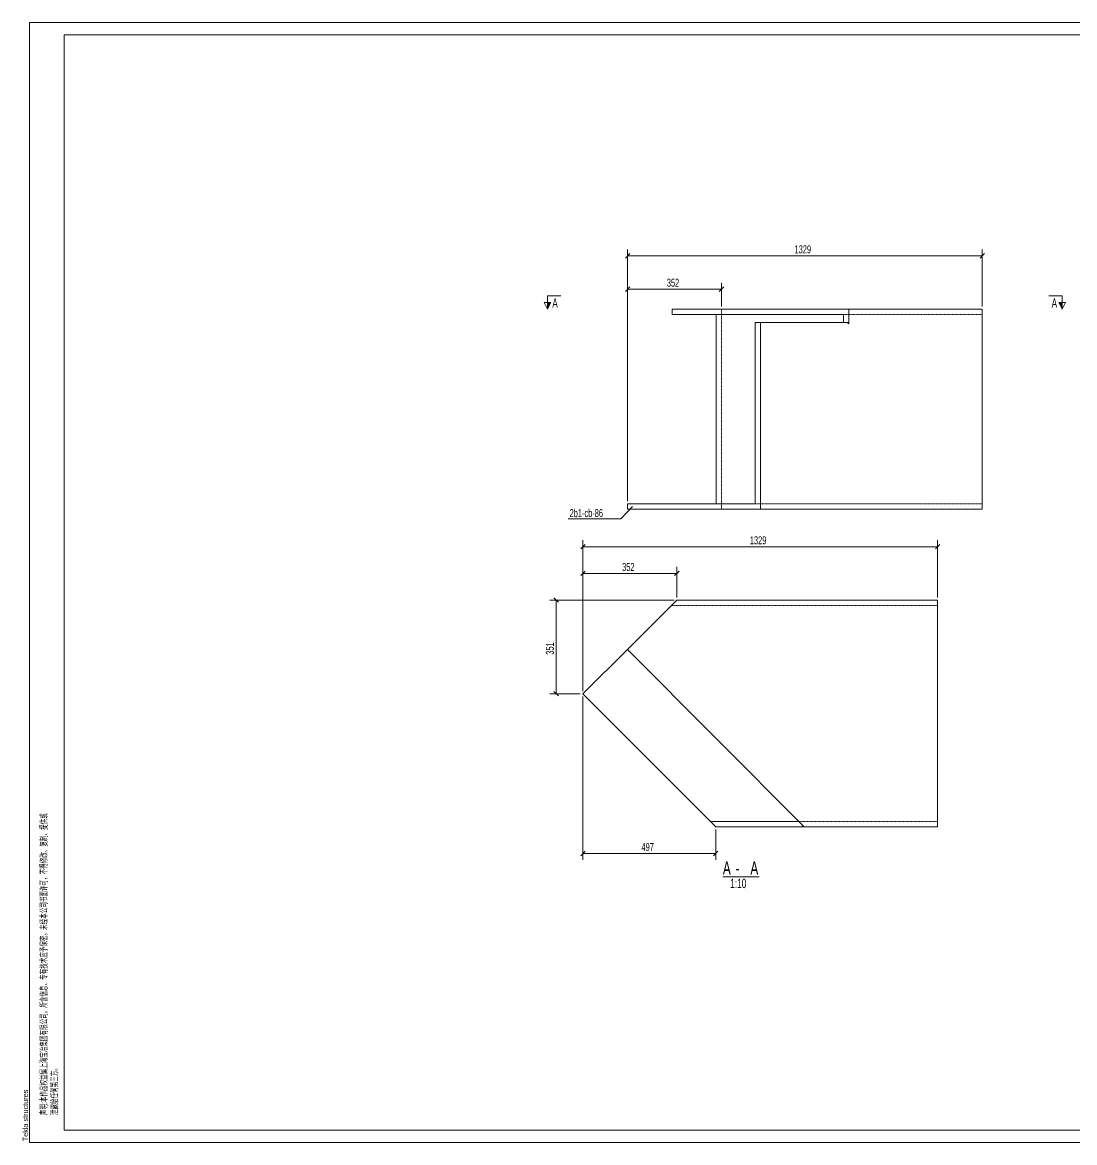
# Model space of a CAD drawing. Header units: millimetres. Extents: x 24 to 5990, y 50 to 4250.
# Drawn here: x 24 to 3968, y 50 to 4250 of the extents above; entities that cross this region are included whole.
import ezdxf

# ---------------------------------------------------------------- set-up
doc = ezdxf.new("R2010")
doc.units = ezdxf.units.MM
doc.linetypes.add('XKITLINE00', pattern=[0])
doc.linetypes.add('XKITLINE04', pattern=[3, 0.5, -0.5, 0.5, -0.5, 0.5, -0.5])
for name, color, linetype, lineweight in [('DrawingSheet', 5, 'Continuous', 0), ('OtherObjectType', 1, 'Continuous', 0), ('Part', 2, 'Continuous', 0), ('PartMark', 3, 'Continuous', 0), ('Section', 6, 'Continuous', 0), ('Z-DIMENSIONS', 1, 'Continuous', 0)]:
    doc.layers.add(name, color=color, linetype=linetype, lineweight=lineweight)
doc.styles.add('$TD_AUDIT_GENERATED_(D1)', font='ARIAL.TTF')
doc.styles.add('Arial', font='arial.ttf')
doc.styles.add('romsim', font='ARIAL.TTF')

# ---------------------------------------------------------------- blocks, each defined once
blk = doc.blocks.new('*A1')
at = {"layer": 'Part', "color": 4, "linetype": 'XKITLINE00', "lineweight": 0}
for p, q in [((2458.9, 3155), (2458.9, 3175)), ((2458.9, 3175), (3621.9, 3175)), ((3102, 3155), (2458.9, 3155)), ((2624.6, 2445), (2624.6, 3155)), ((3102, 3125), (3102, 3155)), ((3121.9, 3175), (3121.9, 3119.9)), ((3621.9, 3175), (3621.9, 2425)), ((3114.6, 3125), (2770, 3125)), ((2770, 2445), (2770, 3125)), ((2790, 2425), (2790, 3125)), ((3118.3, 3125), (3114.6, 3125)), ((3121.9, 3119.9), (3114.6, 3125)), ((3118.3, 3125), (3121.9, 3119.9)), ((2292.5, 2425), (2292.5, 2445)), ((2292.5, 2445), (2770, 2445)), ((3621.9, 2425), (2292.5, 2425))]:
    blk.add_line(p, q, dxfattribs=at)
at = {"layer": 'Part', "color": 7, "linetype": 'XKITLINE04', "lineweight": 0}
for p, q in [((2644.7, 2425), (2644.7, 3175)), ((3621.9, 3155), (3102, 3155)), ((3621.9, 2445), (2770, 2445))]:
    blk.add_line(p, q, dxfattribs=at)
blk = doc.blocks.new('*A2')
at = {"layer": 'Part', "color": 4, "linetype": 'XKITLINE00', "lineweight": 0}
for p, q in [((2291.4, 1898.9), (2477.2, 2084.2)), ((3454.4, 2084.2), (2477.2, 2084.2)), ((3454.4, 2084.2), (3454.4, 1234.2)), ((2125, 1732.9), (2291.4, 1898.9)), ((2291.4, 1898.9), (2954.4, 1234.2)), ((2622.5, 1234.2), (2125, 1732.9)), ((2934.5, 1254.2), (2602.5, 1254.2)), ((2622.5, 1234.2), (3454.4, 1234.2)), ((2947.1, 1234.2), (2950.8, 1237.9))]:
    blk.add_line(p, q, dxfattribs=at)
at = {"layer": 'Part', "color": 7, "linetype": 'XKITLINE04', "lineweight": 0}
for p, q in [((2477.2, 2084.2), (2291.4, 1898.9)), ((3454.4, 2064.2), (2457.1, 2064.2)), ((3454.4, 1254.2), (2934.5, 1254.2))]:
    blk.add_line(p, q, dxfattribs=at)
blk = doc.blocks.new('*A3')
at = {"layer": 'DrawingSheet', "color": 5, "linetype": 'XKITLINE00', "lineweight": 0}
for p, q in [((5990, 4250), (50, 4250)), ((50, 4250), (50, 50)), ((5990, 50), (5990, 4250)), ((50, 50), (5990, 50))]:
    blk.add_line(p, q, dxfattribs=at)
at = {"layer": 'DrawingSheet', "color": 5, "style": 'Arial', "width": 0.85}
blk.add_text('Tekla structures', height=20, rotation=90, dxfattribs=at).set_placement((45, 55))
blk = doc.blocks.new('*A5')
at = {"layer": 'OtherObjectType', "color": 7, "linetype": 'XKITLINE00', "lineweight": 0}
for p, q in [((50, 4250), (5990, 4250)), ((50, 50), (50, 4250)), ((180, 4203.5), (5940.3, 4203.5)), ((180, 96.5), (180, 4203.5)), ((5940.3, 96.5), (180, 96.5)), ((50, 50), (5990, 50))]:
    blk.add_line(p, q, dxfattribs=at)
at = {"layer": 'OtherObjectType', "color": 3, "style": '$TD_AUDIT_GENERATED_(D1)', "width": 0.595}
for s, p in [('\\M+5C9F9\\M+5C3F7:\\M+5B1BE\\M+5D7F7\\M+5C6B7\\M+5C8A8\\M+5D2E6\\M+5CAF4\\M+5C9CF\\M+5BAA3\\M+5B1A6\\M+5D2B1\\M+5BCAF\\M+5CDC5\\M+5D3D0\\M+5CFDE\\M+5B9AB\\M+5CBBE\\M+5A1A3\\M+5CBF9\\M+5BAAC\\M+5D0C5\\M+5CFA2\\M+5A1A2\\M+5D7A8\\M+5D3D0\\M+5BCBC\\M+5CAF5\\M+5D3A6\\M+5D3E8\\M+5B1A3\\M+5C3DC\\M+5A1A3\\M+5CEB4\\M+5BEAD\\M+5B1BE\\M+5B9AB\\M+5CBBE\\M+5CAE9\\M+5C3E6\\M+5D0ED\\M+5BFC9\\M+5A3AC\\M+5B2BB\\M+5B5C3\\M+5D0DE\\M+5B8C4\\M+5A1A2\\M+5B8B4\\M+5D6C6\\M+5A1A2\\M+5CCE1\\M+5B9A9\\M+5BBF2', (116, 153)), ('\\M+5D0B9\\M+5C2B6\\M+5B8F8\\M+5C8CE\\M+5BACE\\M+5B5DA\\M+5C8FD\\M+5B7BD\\M+5A1A3', (156, 153))]:
    blk.add_text(s, height=25, rotation=90, dxfattribs=at).set_placement(p)
blk = doc.blocks.new('*A6')
at = {"layer": 'Z-DIMENSIONS', "color": 3, "linetype": 'XKITLINE00', "lineweight": 0}
for p, q in [((2301, 3383.5), (2284, 3366.5)), ((2292.5, 2455), (2292.5, 3399)), ((2292.5, 3375), (3621.9, 3375)), ((3630.4, 3383.5), (3613.4, 3366.5)), ((3621.9, 3185), (3621.9, 3399))]:
    blk.add_line(p, q, dxfattribs=at)
at = {"layer": 'Z-DIMENSIONS', "color": 7}
for p in [(2292.5, 3375), (3621.9, 3375)]:
    blk.add_point(p, dxfattribs=at)
at = {"layer": 'Z-DIMENSIONS', "color": 7, "style": 'romsim', "width": 0.6375}
blk.add_text('1329', height=30, dxfattribs=at).set_placement((2918.2, 3384))
blk = doc.blocks.new('*A7')
at = {"layer": 'Z-DIMENSIONS', "color": 3, "linetype": 'XKITLINE00', "lineweight": 0}
for p, q in [((2301, 3258.5), (2284, 3241.5)), ((2292.5, 2455), (2292.5, 3274)), ((2292.5, 3250), (2644.7, 3250)), ((2653.2, 3258.5), (2636.2, 3241.5)), ((2644.7, 3185), (2644.7, 3274))]:
    blk.add_line(p, q, dxfattribs=at)
at = {"layer": 'Z-DIMENSIONS', "color": 7}
for p in [(2292.5, 3250), (2644.7, 3250)]:
    blk.add_point(p, dxfattribs=at)
at = {"layer": 'Z-DIMENSIONS', "color": 7, "style": 'romsim', "width": 0.6375}
blk.add_text('352', height=30, dxfattribs=at).set_placement((2439.4, 3259))
blk = doc.blocks.new('*A8')
at = {"layer": 'PartMark', "color": 7, "linetype": 'XKITLINE00', "lineweight": 0}
for p in [(2310.3, 2435.2), (2069, 2389.2)]:
    blk.add_line(p, (2267, 2389.2), dxfattribs=at)
at = {"layer": 'PartMark', "color": 7, "style": 'romsim', "width": 0.6375}
blk.add_text('2b1-cb-86', height=30, dxfattribs=at).set_placement((2075, 2395.2))
blk = doc.blocks.new('*A9')
at = {"layer": 'Section'}
for points in [[(2005, 3200), (1992.5, 3175), (1992.5, 3200)], [(3921.9, 3200), (3921.9, 3175), (3909.4, 3200)]]:
    blk.add_hatch(color=6, dxfattribs=at).paths.add_polyline_path(points, flags=17)
at = {"layer": 'Section', "color": 6, "linetype": 'XKITLINE00', "lineweight": 0}
for p, q in [((1992.5, 3175), (1980, 3200)), ((2005, 3200), (1980, 3200)), ((1992.5, 3225), (2042.5, 3225)), ((1992.5, 3225), (1992.5, 3175)), ((1992.5, 3175), (2005, 3200)), ((3921.9, 3225), (3871.9, 3225)), ((3909.4, 3200), (3934.4, 3200)), ((3921.9, 3175), (3909.4, 3200)), ((3921.9, 3225), (3921.9, 3175)), ((3934.4, 3200), (3921.9, 3175))]:
    blk.add_line(p, q, dxfattribs=at)
at = {"layer": 'Section', "color": 6, "style": 'romsim', "width": 0.6375}
for p in [(2010, 3180), (3881.7, 3180)]:
    blk.add_text('A', height=35, dxfattribs=at).set_placement(p)
blk = doc.blocks.new('*A10')
at = {"layer": 'Z-DIMENSIONS', "color": 3, "linetype": 'XKITLINE00', "lineweight": 0}
for p, q in [((2133.5, 2292.7), (2116.5, 2275.8)), ((2125, 1742.9), (2125, 2308.2)), ((2125, 2284.2), (3454.4, 2284.2)), ((3462.9, 2292.7), (3445.9, 2275.8)), ((3454.4, 2094.2), (3454.4, 2308.2))]:
    blk.add_line(p, q, dxfattribs=at)
at = {"layer": 'Z-DIMENSIONS', "color": 7}
for p in [(2125, 2284.2), (3454.4, 2284.2)]:
    blk.add_point(p, dxfattribs=at)
at = {"layer": 'Z-DIMENSIONS', "color": 7, "style": 'romsim', "width": 0.6375}
blk.add_text('1329', height=30, dxfattribs=at).set_placement((2750.7, 2293.2))
blk = doc.blocks.new('*A11')
at = {"layer": 'Z-DIMENSIONS', "color": 3, "linetype": 'XKITLINE00', "lineweight": 0}
for p, q in [((2125, 1722.9), (2125, 1110.2)), ((2622.5, 1224.2), (2622.5, 1110.2)), ((2133.5, 1142.7), (2116.5, 1125.8)), ((2125, 1134.2), (2622.5, 1134.2)), ((2631, 1142.7), (2614, 1125.8))]:
    blk.add_line(p, q, dxfattribs=at)
at = {"layer": 'Z-DIMENSIONS', "color": 7}
for p in [(2125, 1134.2), (2622.5, 1134.2)]:
    blk.add_point(p, dxfattribs=at)
at = {"layer": 'Z-DIMENSIONS', "color": 7, "style": 'romsim', "width": 0.6375}
blk.add_text('497', height=30, dxfattribs=at).set_placement((2344.5, 1143.2))
blk = doc.blocks.new('*A12')
at = {"layer": 'Z-DIMENSIONS', "color": 3, "linetype": 'XKITLINE00', "lineweight": 0}
for p, q in [((2467.2, 2084.2), (2001, 2084.2)), ((2016.5, 2092.7), (2033.5, 2075.8)), ((2025, 1732.9), (2025, 2084.2)), ((2115, 1732.9), (2001, 1732.9)), ((2016.5, 1741.4), (2033.5, 1724.5))]:
    blk.add_line(p, q, dxfattribs=at)
at = {"layer": 'Z-DIMENSIONS', "color": 7}
for p in [(2025, 2084.2), (2025, 1732.9)]:
    blk.add_point(p, dxfattribs=at)
at = {"layer": 'Z-DIMENSIONS', "color": 7, "style": 'romsim', "width": 0.6375}
blk.add_text('351', height=30, rotation=90.0002, dxfattribs=at).set_placement((2016, 1879.4))
blk = doc.blocks.new('*A13')
at = {"layer": 'Z-DIMENSIONS', "color": 3, "linetype": 'XKITLINE00', "lineweight": 0}
for p, q in [((2133.5, 2192.7), (2116.5, 2175.8)), ((2125, 1742.9), (2125, 2208.2)), ((2125, 2184.2), (2477.2, 2184.2)), ((2485.7, 2192.7), (2468.7, 2175.8)), ((2477.2, 2094.2), (2477.2, 2208.2))]:
    blk.add_line(p, q, dxfattribs=at)
at = {"layer": 'Z-DIMENSIONS', "color": 7}
for p in [(2125, 2184.2), (2477.2, 2184.2)]:
    blk.add_point(p, dxfattribs=at)
at = {"layer": 'Z-DIMENSIONS', "color": 7, "style": 'romsim', "width": 0.6375}
blk.add_text('352', height=30, dxfattribs=at).set_placement((2271.9, 2193.2))
blk = doc.blocks.new('*A14')
at = {"layer": 'OtherObjectType', "color": 6, "linetype": 'XKITLINE00', "lineweight": 0}
blk.add_line((2649.4, 1046.7), (2785, 1046.7), dxfattribs=at)
at = {"layer": 'OtherObjectType', "color": 6, "style": 'romsim', "width": 0.6375}
for s, height, p in [('A', 50, (2649.4, 1054.2)), ('A', 50, (2752.5, 1054.2)), ('-', 50, (2696.9, 1054.2)), ('1:10', 35, (2676.9, 1004.2))]:
    blk.add_text(s, height=height, dxfattribs=at).set_placement(p)

msp = doc.modelspace()

# ---------------------------------------------------------------- block references
at = {"lineweight": 0}
for name in ['*A3', '*A5', '*A6', '*A7', '*A9', '*A1', '*A8', '*A10', '*A13', '*A12', '*A2', '*A11', '*A14']:
    msp.add_blockref(name, (0, 0), dxfattribs=at)

doc.saveas('drawing.dxf')
